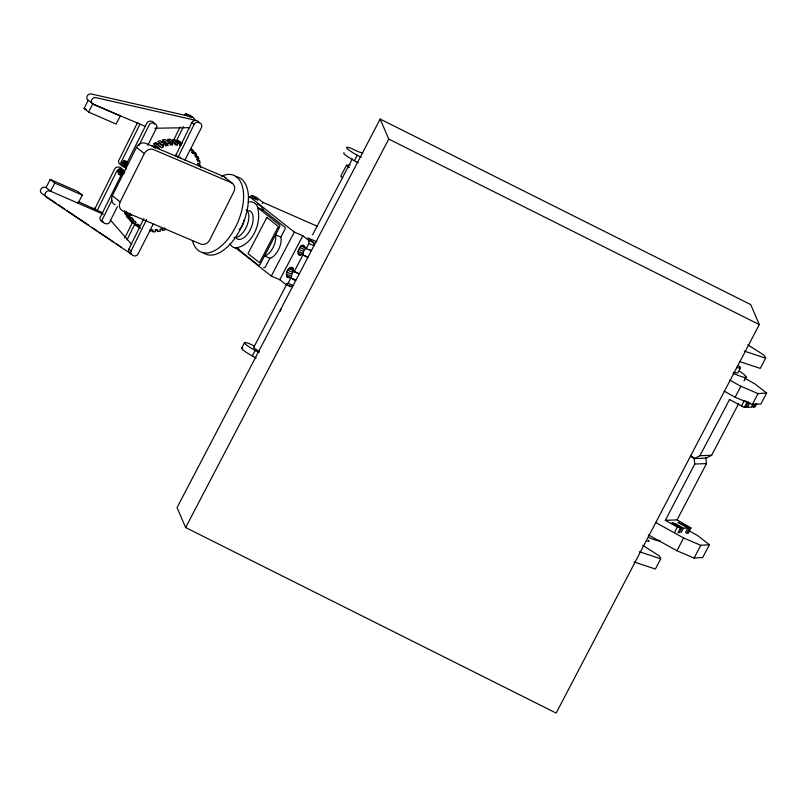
<?xml version="1.0" encoding="UTF-8"?>
<svg xmlns="http://www.w3.org/2000/svg" width="807" height="807" viewBox="0 0 807 807"><rect width="100%" height="100%" fill="white"/><g stroke="black" fill="none" stroke-linecap="round" stroke-linejoin="round"><path stroke-width="1.21" d="M301.828 254.346L307.77 257.262L301.828 254.346L299.296 255.204L298.408 254.477L298.025 251.249L300.85 245.974L303.371 245.197L306.226 248.606L311.179 250.745L309.616 249.504M300.85 245.974L305.803 248.102L303.553 251.38L302.907 255.214L297.954 253.085M150.193 231.518L150.536 229.753L152.896 229.965L152.947 231.78L155.317 231.791L155.267 229.985L157.627 229.783L158.071 231.559L160.381 231.155L159.937 229.38L162.197 228.774L163.014 230.449L165.183 229.642L164.366 227.967M172.738 141.346L173.081 139.571L175.422 139.994L179.991 143.646L179.648 145.421M172.527 142.95L172.577 144.756L167.997 141.114L167.947 139.298L172.527 142.95L174.897 142.96L174.948 144.766L177.308 144.988L177.651 143.212L173.081 139.571M286.455 275.812L295.685 280.362L289.37 277.154L287.07 277.003C285.164 273.593 287.524 268.025 291.418 267.309L293.405 268.156M291.398 277.941L291.71 274.239L293.778 270.698L288.825 268.56M121.544 175.633L121.312 173.727L118.014 171.457L118.417 174.1L120.344 175.2M125.741 166.746L125.519 164.84L122.21 162.57L122.614 165.213L124.55 166.323M118.014 171.457L120.465 173.414L120.283 174.766L121.403 176.562M122.21 162.57L124.661 164.527L124.681 166.555L126.255 168.058M143.797 218.747L128.838 249.131C127.688 251.189 129.362 253.731 131.551 254.074M146.632 219.454L131.117 250.957C129.009 255.073 136 258.028 137.997 254.144L153.451 223.64M175.502 155.922L191.884 122.452C193.357 119.547 198.098 119.86 199.329 122.815M177.792 157.748L194.174 124.278C196.141 120.102 203.596 123.007 201.538 127.405L184.974 160.089M127.082 164.204L126.669 164.951M177.369 142.395L178.095 140.731L182.13 143.021M124.752 238.035L132.509 222.278M173.949 139.48L180.042 127.103M127.032 239.861L134.789 224.104M176.239 141.306L183.441 126.679M94.53 209.487L114.503 169.218C115.764 166.192 120.515 166.252 121.948 169.097M137.694 122.351L119.386 159.272C117.328 161.36 119.123 164.921 121.837 165.213M97.375 210.193L116.793 171.044C118.185 167.634 123.844 168.249 124.55 171.83M139.984 124.177L121.675 161.097C119.285 163.549 122.069 167.533 125.176 167.099M112.002 200.005L103.125 217.91C99.1 222.661 109.016 226.817 110.206 220.997L117.429 206.592M139.066 145.321L149.053 125.176C150.949 120.304 159.433 124.187 156.165 128.656L147.832 145.28M115.058 204.756A7.404 6.476 -49.9 0 1 112.365 195.687L136.494 147.358A7.303 6.385 -49.9 0 1 145.734 143.353L223.337 176.35A7.404 6.476 -49.9 0 1 225.879 178.488M144.312 153.592A7.303 6.385 -49.9 0 1 153.552 149.598L231.155 182.594A7.404 6.476 -49.9 0 1 233.848 191.652L209.719 239.992A7.303 6.385 -49.9 0 1 200.479 243.986L122.876 210.99A7.404 6.476 -49.9 0 1 120.172 201.932L144.312 153.592L136.494 147.358M196.192 120.455L95.912 97.627C92.301 96.638 89.456 101.732 92.755 103.932L120.304 115.956L116.127 124.076L88.619 112.072L84.049 108.42L88.225 100.3L93.652 104.446L145.482 126.477M103.326 214.218L50.599 191.209L46.029 187.567L50.205 179.436L77.714 191.441L82.284 195.092L78.108 203.213M88.619 112.072L92.795 103.952M50.205 179.436L54.775 183.088L50.599 191.209C46.917 189.131 42.63 194.537 46.372 197.18L131.612 254.276M248.294 198.784L249.444 196.585L257.968 200.247L251.966 195.496L249.686 196.676M262.346 203.465L262.911 202.375L256.919 197.624L251.966 195.496M238.751 248.859L236.612 247.941L258.442 265.221A2.058 1.089 -66.7 0 0 260.257 264.101L279.434 227.423A2.058 1.089 -66.7 0 0 279.515 224.921L257.685 207.631L263.032 209.941L284.861 227.221A2.058 1.089 -66.7 0 1 284.79 229.723L280.917 237.117A13.82 7.303 -66.7 0 1 278.365 250.029A13.82 7.303 -66.7 0 1 269.881 258.24L265.614 266.401A2.058 1.089 -66.7 0 1 263.788 267.52M285.809 284.478L288.089 283.307L293.032 285.436L290.762 286.616L285.809 284.478L279.807 279.726L271.293 276.065L294.283 232.083L249.444 196.585M241.586 348.21L244.45 342.733M279.807 279.726L302.807 235.745L294.283 232.083M350.258 165.011L346.485 165.264L340.766 176.198L342.693 177.701M253.65 347.565L286.919 283.943M312.591 234.827L352.276 158.918M288.089 283.307L290.742 278.233M291.418 267.309L292.991 269.084L293.052 270.839L299.094 273.845L294.152 271.707L302.817 255.133M306.226 248.606L308.879 243.532L308.799 240.496L302.807 235.745M256.243 358.046A23.998 2.875 27.6 0 1 252.288 355.937L255.143 350.47A16.594 1.987 27.6 0 1 244.884 343.59A16.594 1.987 27.6 0 1 248.909 343.51L254.245 346.001M358.318 162.812A23.998 2.875 27.6 0 1 354.364 160.704L357.219 155.237A16.594 1.987 27.6 0 1 346.96 148.367A16.594 1.987 27.6 0 1 350.984 148.276L357.38 151.272A5.79 0.696 27.6 0 0 360.416 152.392L362.847 153.058M380.178 119.073L177.056 507.563L185.63 527.556L556.164 713.075L759.286 324.585L750.722 304.592L380.178 119.073L388.752 139.066L759.286 324.585M185.63 527.556L388.752 139.066M740.463 367.861L737.911 372.743A15.373 1.836 27.6 0 1 733.845 372.118M679.343 532.761L681.683 528.292L677.396 527.052L665.311 520.344L694.746 464.035L694.01 457.73L690.731 455.905M691.095 456.762L694.373 458.578L699.891 455.733L729.619 399.425M735.147 397.236L740.866 386.291L758.035 393.604L766.65 393.029L760.93 403.974L752.306 404.549L735.147 397.236L724.131 391.113M743.993 380.985L746.102 376.96M665.311 520.344L677.073 519.879L706.508 463.581L705.772 457.266M694.373 458.578L706.135 458.114L711.653 455.279L738.788 403.389M642.765 545.35L659.289 555.862L660.711 558.787L655.355 569.036L634.05 561.975M674.47 532.64L677.396 527.052M747.665 344.72L764.189 355.231L765.601 358.157L760.255 368.406L740.13 361.728M741.421 406.143L744.336 400.554L747.272 401.846L744.347 407.434L729.336 399.435M677.991 532.812L680.321 528.343M748.624 401.795L745.708 407.384L744.347 407.434M681.088 532.691L683.428 528.222L687.857 528.05L685.526 532.519M745.466 406.214L747.453 407.313L749.784 402.844M752.306 404.549L758.035 393.604M676.932 550.757L683.61 537.987L700.769 545.3L709.393 544.725L702.715 557.496L694.091 558.071L676.932 550.757L648.303 534.849M753.637 403.793L751.882 407.142L747.453 407.313M686.686 533.568L689.602 527.98L690.963 527.929L688.038 533.518M751.791 406.052L753.627 407.071L755.382 403.722M756.744 403.671L754.989 407.021L753.627 407.071M694.091 558.071L700.769 545.3M126.921 163.841L127.103 164.497L123.168 161.733L124.016 160.442L126.709 163.044L127.849 162.984M124.439 172.436L122.725 172.718L122.906 173.384L118.972 170.61L119.819 169.329L122.513 171.931L123.642 171.871A4.075 3.561 -49.9 0 1 124.732 172.194M125.62 163.69L126.467 162.399M121.423 172.567L122.261 171.286M184.813 114.967L185.66 113.676L188.112 115.633M122.462 173.838L122.916 172.385M134.83 224.235L138.491 227.15L139.571 225.657L137.735 224.195M190.149 150.445L191.531 149.174L193.256 150.687L191.864 151.968L193.418 153.623L195.062 152.624L196.434 154.399L194.79 155.398L195.96 157.284L197.796 156.598L198.764 158.576L196.918 159.261L197.665 161.299L199.632 160.956L200.146 163.054L198.189 163.397L198.472 165.526L200.489 165.536L200.55 167.664M139.571 225.657L137.694 224.296L136.302 225.567L130.018 220.402L134.587 224.053L135.98 222.772L134.426 221.118L132.782 222.117L128.212 218.465L126.84 216.69L128.484 215.691M172.577 144.756L170.216 144.957L169.773 143.182L165.203 139.53L162.893 139.934L167.463 143.585L167.906 145.361L165.647 145.966L164.83 144.292L160.26 140.64L158.091 141.447L162.661 145.099L163.478 146.773L161.42 147.772L155.68 142.607L153.744 143.787L159.473 148.942L154.904 145.29L153.108 146.642L151.655 145.351L155.307 148.266M158.313 147.429L160.26 146.259M126.84 216.69L131.41 220.341L133.054 219.343L131.884 217.456L130.048 218.142L125.478 214.491L124.51 212.513L126.356 211.827L130.926 215.479L129.08 216.165L124.51 212.513M123.431 172.698L121.363 174.695L100.835 216.084C98.777 218.162 100.562 221.733 103.286 222.026M155.68 142.607L156.851 144.12L158.908 143.121L163.478 146.773M186.336 115.552L190.351 115.28L192.47 117.338M126.265 165.284L124.681 165.586M122.059 174.171L120.485 174.473M162.661 145.099L164.83 144.292M161.077 142.314L163.337 141.709L167.906 145.361M293.042 279.605L294.323 279.283M189.544 116.954L192.631 117.106L194.759 119.164M167.463 143.585L169.773 143.182M185.66 113.676L187.042 114.261A4.075 3.561 -49.9 0 1 188.606 114.887M124.863 161.834L124.651 162.54L127.103 164.497M120.657 170.711L120.455 171.427L122.906 173.384M699.891 455.733L711.653 455.279M694.746 464.035L706.508 463.581M154.762 128.232L189.927 127.657M167.947 139.298L170.327 139.308L177.308 144.988M124.823 161.007L125.398 161.027A4.075 3.561 -49.9 0 1 126.961 161.652L127.365 162.015M95.418 208.72L94.036 208.125L95.67 209.437M177.651 143.212L179.991 143.646M191.622 116.803L91.342 93.975C87.731 92.997 84.886 98.081 88.185 100.28M46.029 187.567C42.347 185.479 38.06 190.886 41.803 193.539L56.379 203.384M744.296 351.095L765.601 358.157M639.406 551.726L660.711 558.787M124.661 164.527L125.519 164.84M120.465 173.414L121.312 173.727M262.911 202.375L317.474 226.343M316.818 241.787L307.749 237.883L313.752 242.635L313.832 245.671L308.879 243.532M308.799 240.496L313.752 242.635M302.181 245.197L304.158 246.054M280.917 237.117L275.57 234.817A13.82 7.303 -66.7 0 1 273.018 247.729A13.82 7.303 -66.7 0 1 264.525 255.94L269.881 258.24M304.663 247.376L306.65 248.223M299.599 247.396L304.542 249.534M298.6 249.252L303.553 251.38M298.025 251.249L302.978 253.378M298.408 254.477L300.386 255.325M290.157 267.561L293.133 268.842M287.635 270.163L292.578 272.292M286.757 272.1L291.71 274.239M286.344 274.098L291.297 276.226M287.07 277.003L289.047 277.85M84.049 108.42L86.339 109.419M54.775 183.088L82.284 195.092M78.128 201.568L102.66 212.806M123.168 161.733L124.651 162.54M118.972 170.61L120.455 171.427M744.942 378.332L754.787 383.809L766.65 393.029M729.851 380.168L740.866 386.291M677.073 519.879L690.963 527.929M689.602 527.98L677.961 522.27L687.857 528.05M688.774 530.643L697.53 535.505L709.393 544.725M683.428 528.222L676.69 524.227L672.009 522.593L681.683 528.292M656.081 522.694L683.61 537.987M138.491 227.15L140.499 228.351M58.467 204.786L64.721 209.003M66.799 210.415L88.679 225.183M91.806 227.292L97.011 230.812M99.1 232.214L113.676 242.06M115.764 243.472L120.969 246.982M346.485 165.264L349.381 167.503M293.052 270.839L294.152 271.707M289.047 285.254L290.762 286.616M235.22 247.507L271.293 276.065M185.903 114.322L187.537 115.633M191.884 122.452L194.174 124.278M190.513 148.498L193.256 150.687M190.492 148.972L195.062 152.624M193.69 152.21L196.434 154.399M224.77 177.227L232.587 183.471M178.095 140.731L181.746 143.646M195.052 154.409L197.796 156.598M191.592 152.16L193.418 153.623M196.928 157.113L198.764 158.576M179.194 143.858L181.02 145.321M196.888 158.767L199.632 160.956M197.745 163.337L200.489 165.536M179.709 157.042L181.545 158.495M175.825 155.085L178.105 156.901M156.851 144.12L158.676 145.583M124.328 163.115L127.072 165.314M120.132 172.002L122.866 174.191M161.178 228.986L163.014 230.449M155.327 229.37L158.071 231.559M112.355 195.687L120.172 201.921M150.203 229.591L152.947 231.78M124.56 210.859L128.212 213.774L130.179 213.431L130.926 215.479M130.32 217.154L133.054 219.343M133.236 220.583L135.98 222.772M135.929 224.699L139.581 227.614M128.838 249.131L131.117 250.957M134.587 224.053L136.302 225.567M110.478 220.17L131.581 244.289M153.744 143.787L154.904 145.29M131.41 220.341L132.782 222.117M123.491 171.336L122.765 170.529A4.075 3.561 -49.9 0 0 121.191 169.914L119.819 169.329M126.074 169.147L125.347 167.372L125.69 165.536L146.773 123.35C148.165 119.95 153.824 120.566 154.53 124.147M158.091 141.447L158.908 143.121M129.08 216.165L130.048 218.142M124.016 160.442L124.258 161.097M263.032 209.941L262.547 208.478A24.603 13.013 -66.7 0 0 257.13 204.191M162.893 139.934L163.337 141.709M280.039 311.32A193.7 190.27 -23.2 0 1 281.199 309.121M259.299 351.287A6.224 0.746 27.6 0 1 254.326 347.484M235.594 176.582A41.742 22.071 -66.7 0 1 242.473 224.77A41.742 22.071 -66.7 0 1 202.728 252.198M221.552 176.178A41.742 22.071 -66.7 0 1 243.603 196.464A41.742 22.071 -66.7 0 1 221.269 246.034A41.742 22.071 -66.7 0 1 192.47 240.718M739.797 371.371A24.603 2.946 27.6 0 1 733.018 373.258M738.677 365.904A15.373 1.836 27.6 0 1 736.398 367.235M659.864 540.337A24.603 2.946 27.6 0 1 648.818 537.533M648.677 540.246A15.373 1.836 27.6 0 1 647.244 541.083M123.501 172.688A2.895 2.532 -49.9 0 1 124.591 173.112M239.578 249.999A24.603 13.013 -66.7 0 1 237.591 248.889M248.132 202.053A24.603 13.013 -66.7 0 1 257.191 206.178C262.477 221.864 252.974 245.792 235.331 247.991A24.603 13.013 -66.7 0 1 229.914 243.704M248.697 210.536A15.373 8.131 -66.7 0 1 250.957 228.31A15.373 8.131 -66.7 0 1 236.481 238.469M243.926 220.19A7.515 3.974 -66.7 0 1 239.043 229.541M246.296 209.548A15.373 8.131 -66.7 0 1 246.629 226.444A15.373 8.131 -66.7 0 1 234.091 237.49M259.097 352.568A23.998 2.875 27.6 0 1 255.143 350.47M252.288 355.937A16.594 1.987 27.6 0 1 242.857 348.029M354.364 160.704A16.594 1.987 27.6 0 1 344.034 152.745M361.173 157.345A23.998 2.875 27.6 0 1 357.219 155.237M266.895 217.436L248.001 253.58L259.491 262.678L278.385 226.535L266.895 217.436"/></g></svg>
